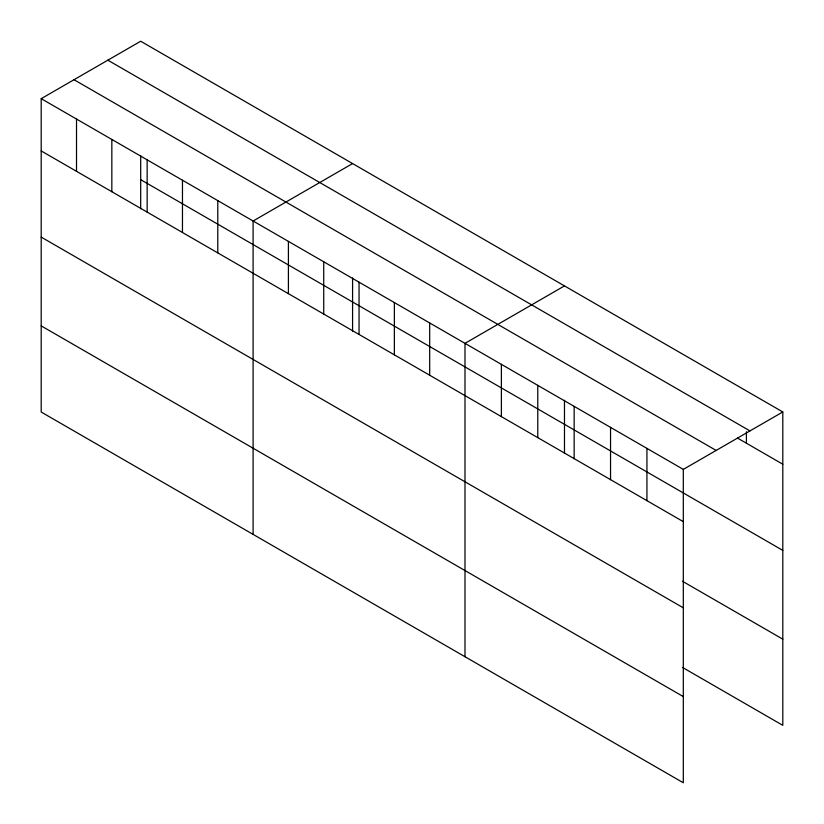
<?xml version="1.0" encoding="UTF-8"?>
<svg xmlns="http://www.w3.org/2000/svg" width="824" height="824" viewBox="0 0 824 824"><rect width="100%" height="100%" fill="white"/><g stroke="black" fill="none" stroke-linecap="round" stroke-linejoin="round"><path stroke-width="1.24" d="M41.2 98.664L683.312 469.392L683.312 782.769L41.2 412.041L41.2 98.664L140.688 41.231L782.8 411.959L782.8 725.336L682.457 667.399M352.579 163.574L253.102 221.007L253.102 534.385M564.481 285.907L464.993 343.34L464.993 656.718M683.312 469.392L782.8 411.959M107.851 60.183L749.974 430.911M737.593 438.121L782.8 464.221M74.026 79.712L716.149 450.44M140.688 179.663L782.8 550.391M41.2 150.936L683.312 521.664M682.457 581.239L782.8 639.166M41.2 237.106L683.312 607.824M41.2 325.882L683.312 696.599M746.41 431.745L746.41 443.219M646.933 448.38L646.933 500.652M610.543 427.378L610.543 479.65M574.153 406.366L574.153 458.638M564.481 400.268L564.481 453.509M537.773 385.364L537.773 437.626M501.383 364.352L501.383 416.625M429.685 322.957L429.685 375.229M394.366 302.562L394.366 354.835M359.048 282.179L359.048 334.441M352.579 277.935L352.579 331.176M323.729 261.785L323.729 314.057M288.41 241.401L288.41 293.663M217.783 200.613L217.783 252.886M182.465 180.229L182.465 232.502M147.146 159.835L147.146 212.108M140.688 155.592L140.688 208.833M111.837 139.452L111.837 191.714M76.519 119.058L76.519 171.33"/></g></svg>
